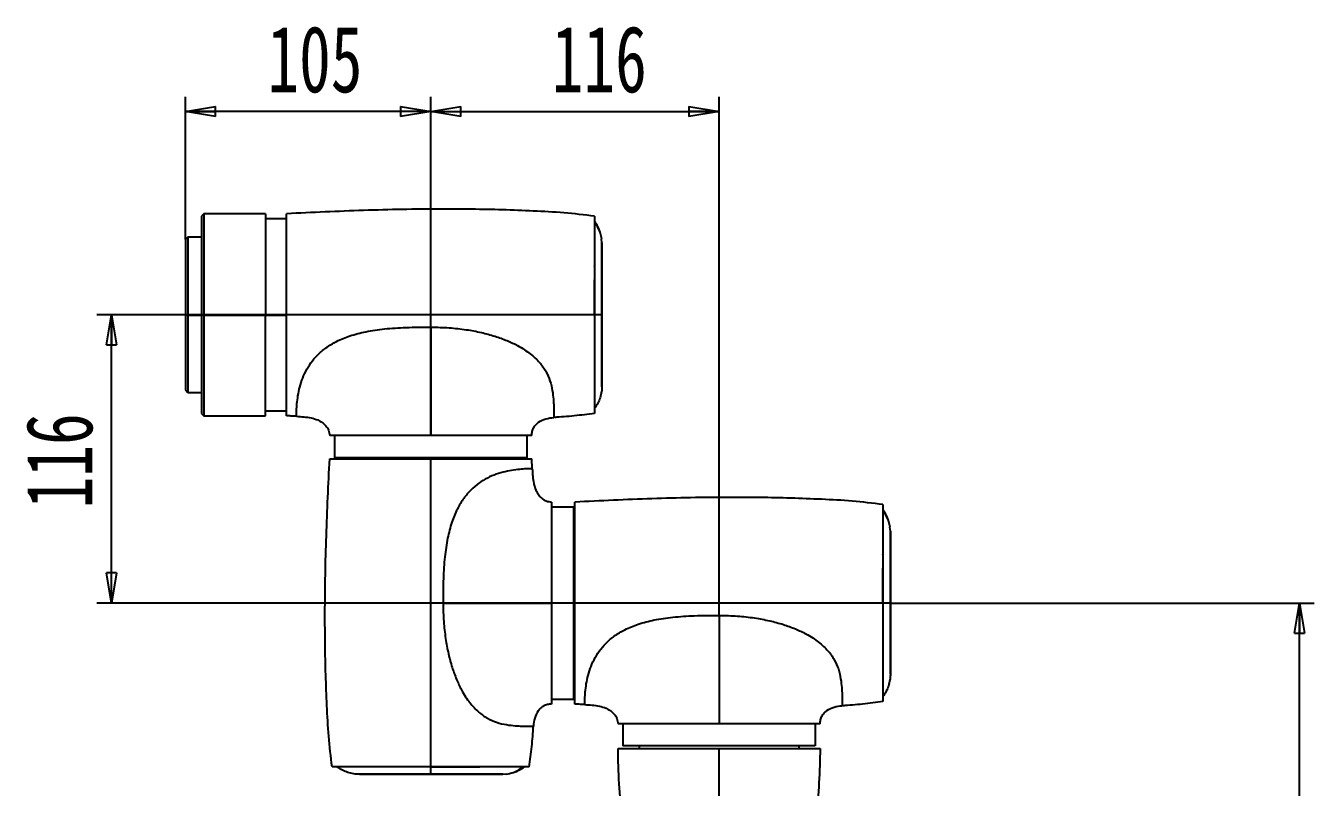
# Model space of a CAD drawing. Header units: millimetres. Extents: x 0 to 841, y 0 to 594.
# Drawn here: x 498.3 to 672.6, y 388.3 to 491.4 of the extents above; entities that cross this region are included whole.
import ezdxf

# ---------------------------------------------------------------- set-up
doc = ezdxf.new("R2010")
doc.units = ezdxf.units.MM
doc.layers.add('10', color=7, linetype='Continuous')
doc.styles.add('SLDTEXTSTYLE4', font='TXT', dxfattribs={"width": 0.7})
doc.dimstyles.new('SLDDIMSTYLE0', dxfattribs={"dimtxt": 9, "dimasz": 4.08, "dimexe": 0, "dimexo": 0.0625, "dimgap": 2.25, "dimtad": 2, "dimlfac": 3, "dimrnd": 1e-09, "dimzin": 12, "dimdsep": 46, "dimtxsty": 'SLDTEXTSTYLE4', "dimblk1": 'CLOSED', "dimblk2": 'CLOSED', "dimsah": 1, "dimcen": 0.09, "dimadec": 0, "dimazin": 3, "dimtfac": 1, "dimtofl": 0, "dimtmove": 0, "dimatfit": 3, "dimldrblk": 'CLOSED', "dimfxl": 0, "dimfrac": 2, "dimtolj": 1, "dimtzin": 12, "dimarcsym": 0})

# ---------------------------------------------------------------- blocks, each defined once
blk = doc.blocks.new('_Closed')
at = {"color": 0, "linetype": 'ByBlock', "lineweight": -2}
for p, q in [((-1, 0.166667), (0, 0)), ((-1, 0.166667), (-1, -0.166667)), ((0, 0), (-1, -0.166667)), ((0, 0), (-1, 0))]:
    blk.add_line(p, q, dxfattribs=at)
blk = doc.blocks.new('_D_11')
at = {"layer": '10'}
for p, q in [((519.91, 462.43), (519.91, 481.76)), ((553.08, 435.93), (553.08, 481.76)), ((553.08, 479.76), (519.91, 479.76))]:
    blk.add_line(p, q, dxfattribs=at)
at = {"layer": '10', "xscale": 4.08, "yscale": 4.08}
for p, rotation in [((519.91, 479.76, 0), 179.9999999909688), ((553.08, 479.76, 0), 359.9999999909689)]:
    blk.add_blockref('_Closed', p, dxfattribs=dict(at, rotation=rotation))
at = {"layer": '10', "insert": (530.99, 491.36), "char_height": 9, "attachment_point": 1, "rotation": 360, "style": 'SLDTEXTSTYLE4'}
blk.add_mtext('105', dxfattribs=at)
blk = doc.blocks.new('_D_16')
at = {"layer": '10'}
for p, q in [((615.25, 413.26), (672.58, 413.26)), ((670.58, 293.23), (670.58, 413.26)), ((609.75, 293.23), (672.58, 293.23))]:
    blk.add_line(p, q, dxfattribs=at)
at = {"layer": '10', "xscale": 4.08, "yscale": 4.08}
for p, rotation in [((670.58, 413.26, 0), 90.00000002089162), ((670.58, 293.23, 0), 270.0000000208916)]:
    blk.add_blockref('_Closed', p, dxfattribs=dict(at, rotation=rotation))
at = {"layer": '10', "insert": (658.98, 344.19), "char_height": 9, "attachment_point": 1, "rotation": 90, "style": 'SLDTEXTSTYLE4'}
blk.add_mtext('357', dxfattribs=at)
blk = doc.blocks.new('_D_17')
at = {"layer": '10'}
for p, q in [((553.08, 435.93), (553.08, 481.76)), ((592.08, 411.59), (592.08, 481.76)), ((553.08, 479.76), (592.08, 479.76))]:
    blk.add_line(p, q, dxfattribs=at)
at = {"layer": '10', "xscale": 4.08, "yscale": 4.08}
for p, rotation in [((553.08, 479.76, 0), 179.9999999909688), ((592.08, 479.76, 0), 359.9999999909689)]:
    blk.add_blockref('_Closed', p, dxfattribs=dict(at, rotation=rotation))
at = {"layer": '10', "insert": (569.45, 491.36), "char_height": 9, "attachment_point": 1, "rotation": 360, "style": 'SLDTEXTSTYLE4'}
blk.add_mtext('116', dxfattribs=at)
blk = doc.blocks.new('_D_18')
at = {"layer": '10'}
for p, q in [((533.58, 452.26), (507.91, 452.26)), ((509.91, 413.26), (509.91, 452.26)), ((572.58, 413.26), (507.91, 413.26))]:
    blk.add_line(p, q, dxfattribs=at)
at = {"layer": '10', "xscale": 4.08, "yscale": 4.08}
for p, rotation in [((509.91, 452.26, 0), 90.00000002089162), ((509.91, 413.26, 0), 270.0000000208916)]:
    blk.add_blockref('_Closed', p, dxfattribs=dict(at, rotation=rotation))
at = {"layer": '10', "insert": (498.31, 426.08), "char_height": 9, "attachment_point": 1, "rotation": 90, "style": 'SLDTEXTSTYLE4'}
blk.add_mtext('116', dxfattribs=at)

msp = doc.modelspace()

# ---------------------------------------------------------------- linework, layer by layer
at = {"color": 7, "linetype": 'Continuous', "lineweight": 25}
for p, q in [((522.4123, 465.9277), (522.079, 465.5944)), ((530.7457, 465.9277), (522.4123, 465.9277)), ((533.579, 465.261), (530.7457, 465.261)), ((520.2457, 462.761), (519.9123, 462.4277)), ((522.079, 462.761), (520.2457, 462.761)), ((576.2457, 461.9944), (576.1959, 462.5404)), ((520.2457, 452.2249), (519.9123, 452.226)), ((520.2457, 452.2249), (522.079, 452.2249)), ((522.4123, 452.214), (522.079, 452.2151)), ((522.4123, 452.214), (530.7457, 452.214)), ((519.9123, 442.0944), (520.2457, 441.761)), ((520.2457, 441.761), (522.079, 441.761)), ((530.7457, 439.261), (533.579, 439.261)), ((522.079, 438.9277), (522.4123, 438.5944)), ((522.4123, 438.5944), (530.7457, 438.5944)), ((569.8597, 438.3849), (570.0637, 438.3963)), ((540.079, 435.9277), (540.079, 432.9277)), ((566.079, 435.9277), (566.079, 432.9277)), ((542.2457, 432.9277), (542.2457, 432.761)), ((563.9123, 432.9277), (563.9123, 432.761)), ((569.4123, 426.261), (572.4123, 426.261)), ((572.4123, 426.261), (572.4123, 400.261)), ((572.4123, 424.0944), (572.579, 424.0944)), ((615.2457, 422.9944), (615.1959, 423.5404)), ((572.4123, 402.4277), (572.579, 402.4277)), ((569.4123, 400.261), (572.4123, 400.261)), ((608.8595, 399.3849), (609.0633, 399.3963)), ((566.9437, 396.2766), (566.9616, 396.5945)), ((579.079, 396.9277), (579.079, 393.9277)), ((605.079, 396.9277), (605.079, 393.9277)), ((581.254, 393.9277), (581.254, 393.5944)), ((602.904, 393.5944), (602.904, 393.9277)), ((562.8123, 390.0944), (563.3583, 390.1441))]:
    msp.add_line(p, q, dxfattribs=at)
at = {"color": 8, "linetype": 'Continuous', "lineweight": 25}
msp.add_line((530.7457, 452.2163), (533.579, 452.2163), dxfattribs=at)
at = {"color": 7, "linetype": 'Continuous', "lineweight": 25, "flags": 128}
for points in [[(522.079, 465.5944), (522.079, 465.577), (522.079, 465.452), (522.079, 465.2076), (522.079, 464.846), (522.079, 464.3703), (522.079, 463.785), (522.079, 463.0954), (522.079, 462.3076), (522.079, 461.4288), (522.079, 460.467), (522.079, 459.4309), (522.079, 458.3299), (522.079, 457.1739), (522.079, 455.9734), (522.079, 454.7393), (522.079, 453.4827), (522.079, 452.2151)], [(522.4123, 465.9277), (522.4123, 465.9099), (522.4123, 465.7818), (522.4123, 465.5313), (522.4123, 465.1606), (522.4123, 464.673), (522.4123, 464.0731), (522.4123, 463.3662), (522.4123, 462.5587), (522.4123, 461.658), (522.4123, 460.6722), (522.4123, 459.6102), (522.4123, 458.4816), (522.4123, 457.2967), (522.4123, 456.0662), (522.4123, 454.8012), (522.4123, 453.5133), (522.4123, 452.214)], [(530.7457, 465.9277), (530.7457, 465.9099), (530.7457, 465.7818), (530.7457, 465.5313), (530.7457, 465.1606), (530.7457, 464.673), (530.7457, 464.0731), (530.7457, 463.3662), (530.7457, 462.5587), (530.7457, 461.658), (530.7457, 460.6722), (530.7457, 459.6102), (530.7457, 458.4816), (530.7457, 457.2967), (530.7457, 456.0662), (530.7457, 454.8012), (530.7457, 453.5133), (530.7457, 452.214)], [(519.9123, 462.4277), (519.9123, 462.4108), (519.9123, 462.288), (519.9123, 462.0477), (519.9123, 461.6926), (519.9123, 461.227), (519.9123, 460.6562), (519.9123, 459.987), (519.9123, 459.2272), (519.9123, 458.3857), (519.9123, 457.4725), (519.9123, 456.4981), (519.9123, 455.4741), (519.9123, 454.4124), (519.9123, 453.3254), (519.9123, 452.226)], [(520.2457, 462.761), (520.2457, 462.7436), (520.2457, 462.6168), (520.2457, 462.3686), (520.2457, 462.0018), (520.2457, 461.5209), (520.2457, 460.9314), (520.2457, 460.2403), (520.2457, 459.4556), (520.2457, 458.5865), (520.2457, 457.6433), (520.2457, 456.637), (520.2457, 455.5794), (520.2457, 454.4829), (520.2457, 453.3603), (520.2457, 452.2249)], [(519.9123, 452.226), (519.9123, 451.127), (519.9123, 450.0413), (519.9123, 448.9816), (519.9123, 447.9604), (519.9123, 446.9896), (519.9123, 446.0806), (519.9123, 445.244), (519.9123, 444.4898), (519.9123, 443.8266), (519.9123, 443.2623), (519.9123, 442.8035), (519.9123, 442.4556), (519.9123, 442.2227), (519.9123, 442.1074), (519.9123, 442.0944)], [(520.2457, 452.2249), (520.2457, 451.0899), (520.2457, 449.9686), (520.2457, 448.8741), (520.2457, 447.8194), (520.2457, 446.8168), (520.2457, 445.878), (520.2457, 445.014), (520.2457, 444.235), (520.2457, 443.5501), (520.2457, 442.9673), (520.2457, 442.4935), (520.2457, 442.1341), (520.2457, 441.8936), (520.2457, 441.7745), (520.2457, 441.761)], [(522.079, 452.2151), (522.079, 450.9479), (522.079, 449.6926), (522.079, 448.4606), (522.079, 447.2629), (522.079, 446.1106), (522.079, 445.0139), (522.079, 443.9829), (522.079, 443.0268), (522.079, 442.1544), (522.079, 441.3735), (522.079, 440.6911), (522.079, 440.1136), (522.079, 439.6461), (522.079, 439.2928), (522.079, 439.057), (522.079, 438.9407), (522.079, 438.9277)], [(522.4123, 452.214), (522.4123, 450.9151), (522.4123, 449.6284), (522.4123, 448.3656), (522.4123, 447.138), (522.4123, 445.9568), (522.4123, 444.8327), (522.4123, 443.7759), (522.4123, 442.796), (522.4123, 441.9017), (522.4123, 441.1013), (522.4123, 440.4019), (522.4123, 439.8099), (522.4123, 439.3307), (522.4123, 438.9686), (522.4123, 438.7269), (522.4123, 438.6077), (522.4123, 438.5944)], [(530.7457, 438.5944), (530.7457, 438.6077), (530.7457, 438.7269), (530.7457, 438.9686), (530.7457, 439.3307), (530.7457, 439.8099), (530.7457, 440.4019), (530.7457, 441.1013), (530.7457, 441.9017), (530.7457, 442.796), (530.7457, 443.7759), (530.7457, 444.8327), (530.7457, 445.9568), (530.7457, 447.138), (530.7457, 448.3656), (530.7457, 449.6284), (530.7457, 450.9151), (530.7457, 452.214)], [(566.079, 432.9277), (566.0201, 432.9277), (565.8441, 432.9277), (565.5524, 432.9277), (565.1478, 432.9277), (564.6339, 432.9277), (564.0153, 432.9277), (563.2977, 432.9277), (562.4875, 432.9277), (561.5922, 432.9277), (560.6197, 432.9277), (559.579, 432.9277), (558.4794, 432.9277), (557.3309, 432.9277), (556.1439, 432.9277), (554.9291, 432.9277), (553.6976, 432.9277), (552.4604, 432.9277), (551.2289, 432.9277), (550.0141, 432.9277), (548.8271, 432.9277), (547.6786, 432.9277), (546.579, 432.9277), (545.5383, 432.9277), (544.5658, 432.9277), (543.6704, 432.9277), (542.8603, 432.9277), (542.1427, 432.9277), (541.5241, 432.9277), (541.0102, 432.9277), (540.6056, 432.9277), (540.3139, 432.9277), (540.1379, 432.9277), (540.079, 432.9277)], [(605.079, 393.9277), (605.0201, 393.9277), (604.8441, 393.9277), (604.5524, 393.9277), (604.1478, 393.9277), (603.6339, 393.9277), (603.0153, 393.9277), (602.2977, 393.9277), (601.4875, 393.9277), (600.5922, 393.9277), (599.6197, 393.9277), (598.579, 393.9277), (597.4794, 393.9277), (596.3309, 393.9277), (595.1439, 393.9277), (593.9291, 393.9277), (592.6976, 393.9277), (591.4604, 393.9277), (590.2289, 393.9277), (589.0141, 393.9277), (587.8271, 393.9277), (586.6786, 393.9277), (585.579, 393.9277), (584.5383, 393.9277), (583.5658, 393.9277), (582.6704, 393.9277), (581.8603, 393.9277), (581.1427, 393.9277), (580.5241, 393.9277), (580.0102, 393.9277), (579.6056, 393.9277), (579.3139, 393.9277), (579.1379, 393.9277), (579.079, 393.9277)]]:
    msp.add_lwpolyline(points, dxfattribs=at)
at = {"color": 7, "linetype": 'Continuous', "lineweight": 25}
for points, knots in [([(575.2457, 465.5944), (573.8655, 465.7651), (571.1089, 466.1063), (566.9459, 466.3007), (562.7844, 466.469), (558.614, 466.5512), (552.35, 466.5826), (544.0004, 466.427), (537.0508, 466.094), (533.579, 465.9277)], [0, 0, 0, 0, 0.09997654, 0.19968871, 0.29954762, 0.39954239, 0.49964028, 0.75003961, 1, 1, 1, 1]), ([(533.579, 452.261), (533.579, 452.8574), (533.579, 454.0499), (533.579, 455.8083), (533.579, 457.506), (533.579, 459.1138), (533.579, 460.6045), (533.579, 461.9524), (533.579, 463.1345), (533.579, 464.1303), (533.579, 464.9243), (533.579, 465.4969), (533.579, 465.8599), (533.579, 465.9051), (533.579, 465.9277)], [0, 0, 0, 0, 0.0833446, 0.16664788, 0.24999999, 0.33334455, 0.41664787, 0.5, 0.58334458, 0.6666479, 0.75000001, 0.83334457, 0.91664785, 1, 1, 1, 1]), ([(575.2457, 465.5944), (575.2457, 465.5743), (575.2457, 465.5346), (575.2457, 465.2039), (575.2457, 464.717), (575.2457, 464.1202), (575.2457, 463.4641), (575.2457, 462.699), (575.2457, 461.8242), (575.2457, 460.8456), (575.2457, 459.7776), (575.2457, 458.6348), (575.2457, 457.3074), (575.2457, 455.7756), (575.2457, 454.0389), (575.2457, 452.8569), (575.2457, 452.261)], [0, 0, 0, 0, 0.08481709, 0.16822557, 0.25084742, 0.31321617, 0.3751831, 0.43823207, 0.49999998, 0.5617595, 0.62481687, 0.68677545, 0.74915255, 0.83176702, 0.91517908, 1, 1, 1, 1]), ([(576.0221, 463.3005), (576.0077, 463.3605), (575.9329, 463.6714), (575.6844, 464.2281), (575.3966, 464.6871), (575.2457, 464.9277)], [0, 0, 0, 0, 0.10225571, 0.52937862, 1, 1, 1, 1]), ([(576.2035, 462.5402), (576.1576, 462.7783), (576.0612, 463.2796), (575.7513, 464.0339), (575.4188, 464.4718), (575.2457, 464.6998)], [0, 0, 0, 0, 0.30257992, 0.636881959, 1, 1, 1, 1]), ([(576.2457, 461.9944), (576.2457, 461.9622), (576.2457, 461.8993), (576.2457, 461.3432), (576.2457, 460.4846), (576.2457, 459.3122), (576.2457, 457.8321), (576.2457, 456.1304), (576.2457, 454.2456), (576.2457, 452.9314), (576.2457, 452.261)], [0, 0, 0, 0, 0.13039038, 0.25560129, 0.37952676, 0.5, 0.62047324, 0.74439871, 0.86960962, 1, 1, 1, 1]), ([(576.2457, 452.261), (576.2457, 452.9314), (576.2457, 454.2456), (576.2457, 456.1304), (576.2457, 457.8321), (576.2457, 459.3122), (576.2457, 460.4846), (576.2457, 461.3432), (576.2457, 461.8993), (576.2457, 461.9622), (576.2457, 461.9944)], [0, 0, 0, 0, 0.13039038, 0.25560129, 0.37952676, 0.5, 0.62047324, 0.74439871, 0.86960962, 1, 1, 1, 1]), ([(575.2457, 458.8376), (575.2457, 458.8486), (575.2457, 458.9061), (575.2457, 458.8996), (575.2457, 458.8944)], [0, 0, 0, 0, 0.19019503, 1, 1, 1, 1]), ([(575.2457, 452.261), (575.2457, 452.6771), (575.2457, 453.5081), (575.2457, 454.7414), (575.2457, 455.9535), (575.2457, 456.6536), (575.2457, 457.0038)], [0, 0, 0, 0, 0.2521834, 0.50366361, 0.75173167, 1, 1, 1, 1]), ([(575.2457, 452.261), (573.8655, 452.261), (571.1089, 452.261), (566.9459, 452.261), (562.7844, 452.261), (558.614, 452.261), (552.35, 452.261), (544.0004, 452.261), (537.0508, 452.261), (533.579, 452.261)], [0, 0, 0, 0, 0.09997654, 0.19968871, 0.29954762, 0.39954239, 0.49964028, 0.75003961, 1, 1, 1, 1]), ([(533.579, 438.5944), (533.579, 438.6169), (533.579, 438.6621), (533.579, 439.0251), (533.579, 439.5978), (533.579, 440.3917), (533.579, 441.3875), (533.579, 442.5696), (533.579, 443.9175), (533.579, 445.4081), (533.579, 447.016), (533.579, 448.7137), (533.579, 450.472), (533.579, 451.6646), (533.579, 452.261)], [0, 0, 0, 0, 0.0833446, 0.16664788, 0.24999999, 0.33334455, 0.41664787, 0.5, 0.58334458, 0.6666479, 0.75000001, 0.83334457, 0.91664785, 1, 1, 1, 1]), ([(575.2457, 452.261), (575.2457, 451.6651), (575.2457, 450.4833), (575.2457, 448.7465), (575.2457, 447.2148), (575.2457, 445.8873), (575.2457, 444.7446), (575.2457, 443.6765), (575.2457, 442.6979), (575.2457, 441.8231), (575.2457, 441.0581), (575.2457, 440.4019), (575.2457, 439.8051), (575.2457, 439.3182), (575.2457, 438.9874), (575.2457, 438.9477), (575.2457, 438.9277)], [0, 0, 0, 0, 0.08481709, 0.16822557, 0.25084742, 0.31321617, 0.3751831, 0.43823207, 0.49999998, 0.5617595, 0.62481687, 0.68677545, 0.74915255, 0.83176702, 0.91517908, 1, 1, 1, 1]), ([(576.2457, 452.261), (576.2322, 452.261), (576.2014, 452.261), (575.9999, 452.261), (575.691, 452.261), (575.3988, 452.261), (575.2457, 452.261)], [0, 0, 0, 0, 0.21120835, 0.48224928, 0.72858134, 1, 1, 1, 1]), ([(575.2457, 452.261), (575.2457, 451.8452), (575.2457, 451.0146), (575.2457, 449.778), (575.2457, 448.5785), (575.2457, 447.4799), (575.2457, 446.6096), (575.2457, 446.0571), (575.2457, 445.7914), (575.2457, 445.7402), (575.2457, 445.7239)], [0, 0, 0, 0, 0.13629931, 0.27221857, 0.40629363, 0.54047694, 0.67512249, 0.80685865, 0.93860531, 1, 1, 1, 1]), ([(576.2457, 452.261), (576.2457, 451.5906), (576.2457, 450.2765), (576.2457, 448.3916), (576.2457, 446.6899), (576.2457, 445.2099), (576.2457, 444.0375), (576.2457, 443.1788), (576.2457, 442.6228), (576.2457, 442.5598), (576.2457, 442.5277)], [0, 0, 0, 0, 0.13039038, 0.25560129, 0.37952676, 0.5, 0.62047324, 0.74439871, 0.86960962, 1, 1, 1, 1]), ([(576.2457, 442.5277), (576.2457, 442.5598), (576.2457, 442.6228), (576.2457, 443.1788), (576.2457, 444.0375), (576.2457, 445.2099), (576.2457, 446.6899), (576.2457, 448.3916), (576.2457, 450.2765), (576.2457, 451.5906), (576.2457, 452.261)], [0, 0, 0, 0, 0.13039038, 0.25560129, 0.37952676, 0.5, 0.62047324, 0.74439871, 0.86960962, 1, 1, 1, 1]), ([(534.9123, 438.5259), (534.9122, 438.5586), (534.9119, 438.6243), (534.918, 439.1474), (534.9559, 439.9478), (535.0604, 440.9769), (535.2692, 442.1394), (535.6127, 443.3567), (536.1233, 444.5768), (536.8262, 445.7503), (537.7473, 446.845), (538.9241, 447.8435), (540.3983, 448.7289), (542.2095, 449.4727), (544.3831, 450.0375), (546.9315, 450.401), (549.8717, 450.5793), (551.9631, 450.5891), (553.079, 450.5944)], [0, 0, 0, 0, 0.06540483, 0.13098029, 0.19543867, 0.25669601, 0.31262846, 0.36467142, 0.41352411, 0.45982177, 0.50536761, 0.55281789, 0.60492161, 0.66400577, 0.73181669, 0.80952414, 0.89836561, 1, 1, 1, 1]), ([(553.079, 450.5944), (553.9166, 450.5774), (555.5208, 450.5449), (557.8113, 450.2818), (559.8797, 449.8991), (561.7321, 449.4006), (563.3724, 448.8058), (564.6963, 448.1804), (565.7365, 447.5659), (566.5384, 446.9964), (567.2234, 446.4116), (567.9776, 445.6353), (568.7161, 444.6049), (569.2775, 443.2828), (569.5571, 441.9719), (569.6752, 440.8306), (569.7205, 439.9578), (569.739, 439.2786), (569.7448, 438.7727), (569.7457, 438.4368), (569.7457, 438.3963), (569.7457, 438.3762)], [0, 0, 0, 0, 0.07930763, 0.15188922, 0.21809065, 0.27852943, 0.33374296, 0.38395149, 0.41839725, 0.45025344, 0.47981185, 0.50749556, 0.5595923, 0.6121628, 0.67066351, 0.73183901, 0.786454, 0.83228844, 0.88775403, 0.94421606, 1, 1, 1, 1]), ([(553.079, 450.5944), (553.079, 449.3749), (553.079, 446.9343), (553.079, 442.0402), (553.079, 438.3705), (553.079, 435.9277)], [0, 0, 0, 0, 0.25031441, 0.50094932, 1, 1, 1, 1]), ([(575.2457, 445.6844), (575.2457, 445.6735), (575.2457, 445.6159), (575.2457, 445.6224), (575.2457, 445.6277)], [0, 0, 0, 0, 0.19019512, 1, 1, 1, 1]), ([(576.2457, 442.5277), (576.2322, 442.3066), (576.2014, 441.8017), (575.9999, 441.0612), (575.691, 440.2924), (575.3988, 439.8344), (575.2457, 439.5944)], [0, 0, 0, 0, 0.21120835, 0.48224928, 0.72858134, 1, 1, 1, 1]), ([(534.9123, 438.5259), (534.6634, 438.5385), (534.2189, 438.561), (533.7745, 438.5842), (533.579, 438.5944)], [0, 0, 0, 0, 0.56008629, 1, 1, 1, 1]), ([(534.9123, 438.5259), (535.2475, 438.5071), (535.9116, 438.47), (536.8837, 438.3355), (537.7249, 438.0893), (538.4077, 437.7182), (538.9186, 437.2468), (539.3189, 436.6449), (539.381, 436.1679), (539.4123, 435.9277)], [0, 0, 0, 0, 0.17570797, 0.34815684, 0.51280301, 0.63180325, 0.75122254, 0.87470465, 1, 1, 1, 1]), ([(566.7457, 435.9277), (566.7579, 436.1126), (566.7817, 436.4736), (566.976, 436.9759), (567.2725, 437.4055), (567.8029, 437.867), (568.6442, 438.2476), (569.3723, 438.3326), (569.7457, 438.3762)], [0, 0, 0, 0, 0.12875035, 0.25136803, 0.37061389, 0.48987473, 0.73839819, 1, 1, 1, 1]), ([(575.2457, 438.9277), (574.3304, 438.8029), (572.5036, 438.5539), (570.6637, 438.4353), (569.7457, 438.3762)], [0, 0, 0, 0, 0.50100504, 1, 1, 1, 1]), ([(553.079, 435.9277), (552.5108, 435.9277), (551.3692, 435.9277), (549.6771, 435.9277), (548.0183, 435.9277), (546.4206, 435.9277), (544.914, 435.9277), (543.6489, 435.9277), (542.6127, 435.9277), (541.7801, 435.9277), (541.06, 435.9277), (540.3963, 435.9277), (539.8532, 435.9277), (539.4811, 435.9277), (539.4352, 435.9277), (539.4123, 435.9277)], [0, 0, 0, 0, 0.07940679, 0.15952967, 0.24019441, 0.32264996, 0.40599106, 0.4900924, 0.5540209, 0.61798411, 0.68217435, 0.74637001, 0.83142634, 0.91603276, 1, 1, 1, 1]), ([(566.7457, 435.9277), (566.7233, 435.9277), (566.6789, 435.9277), (566.3242, 435.9277), (565.77, 435.9277), (565.0063, 435.9277), (564.0493, 435.9277), (562.9071, 435.9277), (561.5927, 435.9277), (560.118, 435.9277), (558.6386, 435.9277), (557.2081, 435.9277), (555.8639, 435.9277), (554.4815, 435.9277), (553.5471, 435.9277), (553.079, 435.9277)], [0, 0, 0, 0, 0.08284711, 0.16494415, 0.2465015, 0.32766675, 0.40907689, 0.49056301, 0.57296108, 0.65624982, 0.74061824, 0.80471654, 0.86940688, 0.934567, 1, 1, 1, 1]), ([(539.7457, 391.0944), (539.5749, 392.4745), (539.2337, 395.2312), (539.0393, 399.3941), (538.871, 403.5557), (538.7888, 407.726), (538.7574, 413.99), (538.913, 422.3397), (539.246, 429.2893), (539.4123, 432.761)], [0, 0, 0, 0, 0.09997654, 0.19968871, 0.29954762, 0.39954239, 0.49964028, 0.75003961, 1, 1, 1, 1]), ([(539.4123, 432.761), (539.4349, 432.761), (539.4801, 432.761), (539.8431, 432.761), (540.4157, 432.761), (541.2097, 432.761), (542.2054, 432.761), (543.3875, 432.761), (544.7354, 432.761), (546.2261, 432.761), (547.834, 432.761), (549.5316, 432.761), (551.29, 432.761), (552.4825, 432.761), (553.079, 432.761)], [0, 0, 0, 0, 0.0833446, 0.16664788, 0.24999999, 0.33334455, 0.41664787, 0.5, 0.58334458, 0.6666479, 0.75000001, 0.83334457, 0.91664785, 1, 1, 1, 1]), ([(553.079, 432.761), (553.6754, 432.761), (554.8679, 432.761), (556.6262, 432.761), (558.3239, 432.761), (559.9318, 432.761), (561.4225, 432.761), (562.7704, 432.761), (563.9525, 432.761), (564.9482, 432.761), (565.7422, 432.761), (566.3149, 432.761), (566.6779, 432.761), (566.7231, 432.761), (566.7457, 432.761)], [0, 0, 0, 0, 0.0833446, 0.16664788, 0.24999999, 0.33334455, 0.41664787, 0.5, 0.58334458, 0.6666479, 0.75000001, 0.83334457, 0.91664785, 1, 1, 1, 1]), ([(553.079, 391.0944), (553.079, 392.4745), (553.079, 395.2312), (553.079, 399.3941), (553.079, 403.5557), (553.079, 407.726), (553.079, 413.99), (553.079, 422.3397), (553.079, 429.2893), (553.079, 432.761)], [0, 0, 0, 0, 0.09997654, 0.19968871, 0.29954762, 0.39954239, 0.49964028, 0.75003961, 1, 1, 1, 1]), ([(566.8142, 431.4277), (566.8016, 431.6766), (566.7791, 432.1211), (566.7559, 432.5655), (566.7457, 432.761)], [0, 0, 0, 0, 0.56008629, 1, 1, 1, 1]), ([(566.8142, 431.4277), (566.7814, 431.4278), (566.7157, 431.4281), (566.1927, 431.4221), (565.3922, 431.3841), (564.3631, 431.2796), (563.2007, 431.0708), (561.9834, 430.7273), (560.7632, 430.2167), (559.5897, 429.5138), (558.495, 428.5927), (557.4965, 427.4159), (556.6111, 425.9417), (555.8674, 424.1306), (555.3025, 421.9569), (554.939, 419.4085), (554.7608, 416.4683), (554.7509, 414.3769), (554.7457, 413.261)], [0, 0, 0, 0, 0.065404832, 0.130980289, 0.195438668, 0.256696007, 0.312628457, 0.36467142, 0.413524105, 0.459821768, 0.50536761, 0.552817886, 0.604921613, 0.664005774, 0.731816686, 0.809524139, 0.898365614, 1, 1, 1, 1]), ([(566.8142, 431.4277), (566.8329, 431.0925), (566.87, 430.4284), (567.0045, 429.4563), (567.2507, 428.6151), (567.6218, 427.9324), (568.0933, 427.4215), (568.6951, 427.0211), (569.1721, 426.959), (569.4123, 426.9277)], [0, 0, 0, 0, 0.17570797, 0.34815684, 0.51280301, 0.63180325, 0.75122254, 0.87470465, 1, 1, 1, 1]), ([(614.2457, 426.5944), (612.8655, 426.7651), (610.1089, 427.1063), (605.9459, 427.3007), (601.7844, 427.469), (597.614, 427.5512), (591.35, 427.5826), (583.0004, 427.427), (576.0508, 427.094), (572.579, 426.9277)], [0, 0, 0, 0, 0.09997654, 0.19968871, 0.29954762, 0.39954239, 0.49964028, 0.75003961, 1, 1, 1, 1]), ([(569.4123, 426.9277), (569.4123, 426.9048), (569.4123, 426.8589), (569.4123, 426.4869), (569.4123, 425.9438), (569.4123, 425.2801), (569.4123, 424.56), (569.4123, 423.7273), (569.4123, 422.6912), (569.4123, 421.4261), (569.4123, 419.9195), (569.4123, 418.3218), (569.4123, 416.663), (569.4123, 414.9709), (569.4123, 413.8293), (569.4123, 413.261)], [0, 0, 0, 0, 0.08396366, 0.16856646, 0.25362996, 0.31781753, 0.38201586, 0.445971, 0.50990757, 0.5940018, 0.67734262, 0.75980556, 0.84046266, 0.92058942, 1, 1, 1, 1]), ([(572.579, 413.261), (572.579, 413.8574), (572.579, 415.0499), (572.579, 416.8083), (572.579, 418.506), (572.579, 420.1138), (572.579, 421.6045), (572.579, 422.9524), (572.579, 424.1345), (572.579, 425.1303), (572.579, 425.9243), (572.579, 426.4969), (572.579, 426.8599), (572.579, 426.9051), (572.579, 426.9277)], [0, 0, 0, 0, 0.0833446, 0.16664788, 0.24999999, 0.33334455, 0.41664787, 0.5, 0.58334458, 0.6666479, 0.75000001, 0.83334457, 0.91664785, 1, 1, 1, 1]), ([(614.2457, 426.5944), (614.2457, 426.5743), (614.2457, 426.5346), (614.2457, 426.2039), (614.2457, 425.717), (614.2457, 425.1202), (614.2457, 424.4641), (614.2457, 423.699), (614.2457, 422.8242), (614.2457, 421.8456), (614.2457, 420.7776), (614.2457, 419.6348), (614.2457, 418.3074), (614.2457, 416.7756), (614.2457, 415.0389), (614.2457, 413.8569), (614.2457, 413.261)], [0, 0, 0, 0, 0.08481709, 0.16822557, 0.25084742, 0.31321617, 0.3751831, 0.43823207, 0.49999998, 0.5617595, 0.62481687, 0.68677545, 0.74915255, 0.83176702, 0.91517908, 1, 1, 1, 1]), ([(615.0221, 424.3005), (615.0077, 424.3605), (614.9329, 424.6714), (614.6844, 425.2281), (614.3966, 425.6871), (614.2457, 425.9277)], [0, 0, 0, 0, 0.10225577, 0.52937865, 1, 1, 1, 1]), ([(615.2035, 423.5402), (615.1576, 423.7783), (615.0612, 424.2796), (614.7513, 425.0339), (614.4188, 425.4718), (614.2457, 425.6998)], [0, 0, 0, 0, 0.30257993, 0.63688197, 1, 1, 1, 1]), ([(615.2457, 422.9944), (615.2457, 422.9622), (615.2457, 422.8993), (615.2457, 422.3432), (615.2457, 421.4846), (615.2457, 420.3122), (615.2457, 418.8321), (615.2457, 417.1304), (615.2457, 415.2456), (615.2457, 413.9314), (615.2457, 413.261)], [0, 0, 0, 0, 0.13039038, 0.25560129, 0.37952676, 0.5, 0.62047324, 0.74439871, 0.86960962, 1, 1, 1, 1]), ([(615.2457, 413.261), (615.2457, 413.9314), (615.2457, 415.2456), (615.2457, 417.1304), (615.2457, 418.8321), (615.2457, 420.3122), (615.2457, 421.4846), (615.2457, 422.3432), (615.2457, 422.8993), (615.2457, 422.9622), (615.2457, 422.9944)], [0, 0, 0, 0, 0.13039038, 0.25560129, 0.37952676, 0.5, 0.62047324, 0.74439871, 0.86960962, 1, 1, 1, 1]), ([(614.2457, 419.8376), (614.2457, 419.8486), (614.2457, 419.9061), (614.2457, 419.8996), (614.2457, 419.8944)], [0, 0, 0, 0, 0.19022007, 1, 1, 1, 1]), ([(614.2457, 413.261), (614.2457, 413.6771), (614.2457, 414.5081), (614.2457, 415.7414), (614.2457, 416.9535), (614.2457, 417.6536), (614.2457, 418.0038)], [0, 0, 0, 0, 0.2521834, 0.50366361, 0.75173167, 1, 1, 1, 1]), ([(554.7457, 413.261), (554.7626, 412.4234), (554.7951, 410.8192), (555.0583, 408.5287), (555.4409, 406.4603), (555.9395, 404.6079), (556.5342, 402.9677), (557.1596, 401.6438), (557.7742, 400.6035), (558.3437, 399.8016), (558.9284, 399.1166), (559.7047, 398.3624), (560.7352, 397.6239), (562.0572, 397.0625), (563.3682, 396.783), (564.5095, 396.6648), (565.3822, 396.6196), (566.0614, 396.601), (566.5673, 396.5952), (566.9032, 396.5943), (566.9437, 396.5943), (566.9639, 396.5944)], [0, 0, 0, 0, 0.07930763, 0.15188922, 0.21809065, 0.27852943, 0.33374296, 0.38395149, 0.41839725, 0.45025344, 0.47981185, 0.50749556, 0.5595923, 0.6121628, 0.67066351, 0.73183901, 0.786454, 0.83228844, 0.88775403, 0.94421606, 1, 1, 1, 1]), ([(554.7457, 413.261), (555.9652, 413.261), (558.4057, 413.261), (563.2998, 413.261), (566.9695, 413.261), (569.4123, 413.261)], [0, 0, 0, 0, 0.25031441, 0.50094932, 1, 1, 1, 1]), ([(569.4123, 413.261), (569.4123, 412.7929), (569.4123, 411.8586), (569.4123, 410.4761), (569.4123, 409.1319), (569.4123, 407.7015), (569.4123, 406.2221), (569.4123, 404.7474), (569.4123, 403.433), (569.4123, 402.2908), (569.4123, 401.3338), (569.4123, 400.5699), (569.4123, 400.0156), (569.4123, 399.6611), (569.4123, 399.6167), (569.4123, 399.5944)], [0, 0, 0, 0, 0.06543296, 0.13059304, 0.19528333, 0.25938158, 0.34374268, 0.42703144, 0.50943665, 0.5909156, 0.67232571, 0.75349799, 0.83511818, 0.91714579, 1, 1, 1, 1]), ([(614.2457, 413.261), (612.8655, 413.261), (610.1089, 413.261), (605.9459, 413.261), (601.7844, 413.261), (597.614, 413.261), (591.35, 413.261), (583.0004, 413.261), (576.0508, 413.261), (572.579, 413.261)], [0, 0, 0, 0, 0.09997654, 0.19968871, 0.29954762, 0.39954239, 0.49964028, 0.75003961, 1, 1, 1, 1]), ([(572.579, 399.5944), (572.579, 399.6169), (572.579, 399.6621), (572.579, 400.0251), (572.579, 400.5978), (572.579, 401.3917), (572.579, 402.3875), (572.579, 403.5696), (572.579, 404.9175), (572.579, 406.4081), (572.579, 408.016), (572.579, 409.7137), (572.579, 411.472), (572.579, 412.6646), (572.579, 413.261)], [0, 0, 0, 0, 0.0833446, 0.16664788, 0.24999999, 0.33334455, 0.41664787, 0.5, 0.58334458, 0.6666479, 0.75000001, 0.83334457, 0.91664785, 1, 1, 1, 1]), ([(614.2457, 413.261), (614.2457, 412.6651), (614.2457, 411.4833), (614.2457, 409.7465), (614.2457, 408.2148), (614.2457, 406.8873), (614.2457, 405.7446), (614.2457, 404.6765), (614.2457, 403.6979), (614.2457, 402.8231), (614.2457, 402.0581), (614.2457, 401.4019), (614.2457, 400.8051), (614.2457, 400.3182), (614.2457, 399.9874), (614.2457, 399.9477), (614.2457, 399.9277)], [0, 0, 0, 0, 0.08481709, 0.16822557, 0.25084742, 0.31321617, 0.3751831, 0.43823207, 0.49999998, 0.5617595, 0.62481687, 0.68677545, 0.74915255, 0.83176702, 0.91517908, 1, 1, 1, 1]), ([(615.2457, 413.261), (615.2322, 413.261), (615.2014, 413.261), (614.9999, 413.261), (614.691, 413.261), (614.3988, 413.261), (614.2457, 413.261)], [0, 0, 0, 0, 0.211208348, 0.48224928, 0.728581336, 1, 1, 1, 1]), ([(614.2457, 413.261), (614.2457, 412.8452), (614.2457, 412.0146), (614.2457, 410.778), (614.2457, 409.5785), (614.2457, 408.4799), (614.2457, 407.6096), (614.2457, 407.0571), (614.2457, 406.7914), (614.2457, 406.7402), (614.2457, 406.7239)], [0, 0, 0, 0, 0.13629796, 0.27221588, 0.40628962, 0.5404716, 0.67511582, 0.80685067, 0.93859603, 1, 1, 1, 1]), ([(615.2457, 413.261), (615.2457, 412.5906), (615.2457, 411.2765), (615.2457, 409.3916), (615.2457, 407.6899), (615.2457, 406.2099), (615.2457, 405.0375), (615.2457, 404.1788), (615.2457, 403.6228), (615.2457, 403.5598), (615.2457, 403.5277)], [0, 0, 0, 0, 0.13039038, 0.25560129, 0.37952676, 0.5, 0.62047324, 0.74439871, 0.86960962, 1, 1, 1, 1]), ([(615.2457, 403.6468), (615.2457, 403.6616), (615.2457, 403.7198), (615.2457, 404.1903), (615.2457, 405.0345), (615.2457, 406.2107), (615.2457, 407.6897), (615.2457, 409.3917), (615.2457, 411.2765), (615.2457, 412.5906), (615.2457, 413.261)], [0, 0, 0, 0, 0.046982993, 0.184203337, 0.320014935, 0.452043201, 0.584071468, 0.719883066, 0.857103409, 1, 1, 1, 1]), ([(573.9123, 399.5259), (573.9122, 399.5586), (573.9119, 399.6243), (573.918, 400.1474), (573.9559, 400.9478), (574.0604, 401.9769), (574.2692, 403.1394), (574.6127, 404.3567), (575.1233, 405.5768), (575.8262, 406.7503), (576.7473, 407.845), (577.9241, 408.8435), (579.3983, 409.7289), (581.2095, 410.4727), (583.3831, 411.0375), (585.9315, 411.401), (588.8717, 411.5793), (590.9631, 411.5891), (592.079, 411.5944)], [0, 0, 0, 0, 0.06540483, 0.13098029, 0.19543867, 0.25669601, 0.31262846, 0.36467142, 0.41352411, 0.45982177, 0.50536761, 0.55281789, 0.60492161, 0.66400577, 0.73181669, 0.80952414, 0.89836561, 1, 1, 1, 1]), ([(592.079, 411.5944), (592.9166, 411.5774), (594.5208, 411.5449), (596.8113, 411.2818), (598.8797, 410.8991), (600.7321, 410.4006), (602.3724, 409.8058), (603.6963, 409.1804), (604.7365, 408.5659), (605.5384, 407.9964), (606.2234, 407.4116), (606.9776, 406.6353), (607.7161, 405.6049), (608.2775, 404.2828), (608.5571, 402.9719), (608.6752, 401.8306), (608.7205, 400.9578), (608.739, 400.2786), (608.7448, 399.7727), (608.7457, 399.4368), (608.7457, 399.3963), (608.7457, 399.3762)], [0, 0, 0, 0, 0.07930763, 0.15188922, 0.21809065, 0.27852943, 0.33374296, 0.38395149, 0.41839725, 0.45025344, 0.47981185, 0.50749556, 0.5595923, 0.6121628, 0.67066351, 0.73183901, 0.786454, 0.83228844, 0.88775403, 0.94421606, 1, 1, 1, 1]), ([(592.079, 411.5944), (592.079, 410.3749), (592.079, 407.9343), (592.079, 403.0402), (592.079, 399.3705), (592.079, 396.9277)], [0, 0, 0, 0, 0.25031441, 0.50094932, 1, 1, 1, 1]), ([(615.2457, 403.5277), (615.2322, 403.3066), (615.2014, 402.8017), (614.9999, 402.0612), (614.691, 401.2924), (614.3988, 400.8344), (614.2457, 400.5944)], [0, 0, 0, 0, 0.21120835, 0.48224928, 0.72858134, 1, 1, 1, 1]), ([(569.4123, 399.5944), (569.2274, 399.5821), (568.8664, 399.5583), (568.3641, 399.364), (567.9345, 399.0675), (567.473, 398.5371), (567.0924, 397.6959), (567.0074, 396.9678), (566.9639, 396.5944)], [0, 0, 0, 0, 0.12875035, 0.25136803, 0.37061389, 0.48987473, 0.73839819, 1, 1, 1, 1]), ([(573.9123, 399.5259), (573.6634, 399.5385), (573.2189, 399.561), (572.7745, 399.5842), (572.579, 399.5944)], [0, 0, 0, 0, 0.56008629, 1, 1, 1, 1]), ([(573.9123, 399.5259), (574.2475, 399.5071), (574.9116, 399.47), (575.8837, 399.3355), (576.7249, 399.0893), (577.4077, 398.7182), (577.9186, 398.2468), (578.3189, 397.6449), (578.381, 397.1679), (578.4123, 396.9277)], [0, 0, 0, 0, 0.17570797, 0.34815684, 0.51280301, 0.63180325, 0.75122254, 0.87470465, 1, 1, 1, 1]), ([(605.7457, 396.9277), (605.7579, 397.1126), (605.7817, 397.4736), (605.976, 397.9759), (606.2725, 398.4055), (606.8029, 398.867), (607.6442, 399.2476), (608.3723, 399.3326), (608.7457, 399.3762)], [0, 0, 0, 0, 0.12875035, 0.25136803, 0.37061389, 0.48987473, 0.73839819, 1, 1, 1, 1]), ([(614.2457, 399.9277), (613.3304, 399.8029), (611.5036, 399.5539), (609.6637, 399.4353), (608.7457, 399.3762)], [0, 0, 0, 0, 0.50100504, 1, 1, 1, 1]), ([(566.4123, 391.0944), (566.5371, 392.0096), (566.7862, 393.8364), (566.9047, 395.6763), (566.9639, 396.5944)], [0, 0, 0, 0, 0.50100504, 1, 1, 1, 1]), ([(592.079, 396.9277), (591.5108, 396.9277), (590.3692, 396.9277), (588.6771, 396.9277), (587.0183, 396.9277), (585.4206, 396.9277), (583.914, 396.9277), (582.6489, 396.9277), (581.6127, 396.9277), (580.7801, 396.9277), (580.06, 396.9277), (579.3963, 396.9277), (578.8532, 396.9277), (578.4811, 396.9277), (578.4352, 396.9277), (578.4123, 396.9277)], [0, 0, 0, 0, 0.07940679, 0.15952967, 0.24019441, 0.32264996, 0.40599106, 0.4900924, 0.5540209, 0.61798411, 0.68217435, 0.74637001, 0.83142634, 0.91603276, 1, 1, 1, 1]), ([(605.7457, 396.9277), (605.7233, 396.9277), (605.6789, 396.9277), (605.3242, 396.9277), (604.77, 396.9277), (604.0063, 396.9277), (603.0493, 396.9277), (601.9071, 396.9277), (600.5927, 396.9277), (599.118, 396.9277), (597.6386, 396.9277), (596.2081, 396.9277), (594.8639, 396.9277), (593.4815, 396.9277), (592.5471, 396.9277), (592.079, 396.9277)], [0, 0, 0, 0, 0.08284711, 0.16494415, 0.2465015, 0.32766675, 0.40907689, 0.49056301, 0.57296108, 0.65624982, 0.74061824, 0.80471654, 0.86940688, 0.934567, 1, 1, 1, 1]), ([(578.4123, 393.5944), (578.4361, 393.5944), (578.4839, 393.5944), (578.8552, 393.5944), (579.4903, 393.5944), (580.4892, 393.5944), (581.8855, 393.5944), (583.5779, 393.5944), (585.5066, 393.5944), (587.6254, 393.5944), (589.8372, 393.5944), (591.3422, 393.5944), (592.079, 393.5944)], [0, 0, 0, 0, 0.08414569, 0.16866434, 0.25281038, 0.36018195, 0.4675531, 0.57493941, 0.68232613, 0.789685, 0.89704357, 1, 1, 1, 1]), ([(578.4123, 317.9277), (578.4458, 319.5141), (578.5129, 322.6874), (578.9581, 327.4322), (579.5305, 332.1651), (580.1651, 336.895), (580.8143, 342.1192), (581.3417, 347.8473), (581.6282, 354.0798), (581.5454, 359.8287), (581.216, 365.0807), (580.7597, 369.8389), (580.1706, 374.5857), (579.5344, 379.326), (578.9602, 384.0692), (578.5133, 388.8242), (578.446, 392.0045), (578.4123, 393.5944)], [0, 0, 0, 0, 0.06262848, 0.12527531, 0.18803094, 0.25086158, 0.31368873, 0.39586625, 0.47790579, 0.55989771, 0.62272073, 0.68562474, 0.74858885, 0.8115574, 0.87445057, 0.93723461, 1, 1, 1, 1]), ([(592.079, 393.5944), (592.6808, 393.5944), (593.8872, 393.5944), (595.6637, 393.5944), (597.5364, 393.5944), (599.4375, 393.5944), (601.2818, 393.5944), (602.8589, 393.5944), (604.1381, 393.5944), (605.0609, 393.5944), (605.641, 393.5944), (605.7113, 393.5944), (605.7457, 393.5944)], [0, 0, 0, 0, 0.08414569, 0.16866434, 0.25281038, 0.36018195, 0.4675531, 0.57493941, 0.68232613, 0.789685, 0.89704357, 1, 1, 1, 1]), ([(592.079, 317.9277), (592.079, 319.5141), (592.079, 322.6874), (592.079, 327.4322), (592.079, 332.1651), (592.079, 336.895), (592.079, 342.1192), (592.079, 347.8473), (592.079, 354.0798), (592.079, 359.8287), (592.079, 365.0807), (592.079, 369.8389), (592.079, 374.5857), (592.079, 379.326), (592.079, 384.0692), (592.079, 388.8242), (592.079, 392.0045), (592.079, 393.5944)], [0, 0, 0, 0, 0.062628477, 0.125275307, 0.18803094, 0.250861579, 0.313688729, 0.395866254, 0.477905789, 0.559897707, 0.622720726, 0.685624737, 0.748588849, 0.811557404, 0.874450574, 0.937234613, 1, 1, 1, 1]), ([(605.7457, 393.5944), (605.7139, 392.0498), (605.6503, 388.9604), (605.2259, 384.3404), (604.676, 379.7319), (604.0601, 375.1267), (603.4157, 370.0415), (602.8811, 364.4666), (602.5392, 358.3998), (602.6028, 354.3538), (602.6346, 352.3317)], [0, 0, 0, 0, 0.11185501, 0.22373441, 0.3358016, 0.44800959, 0.56022535, 0.70701928, 0.85357274, 1, 1, 1, 1]), ([(553.079, 391.0944), (552.4831, 391.0944), (551.3012, 391.0944), (549.5645, 391.0944), (548.0327, 391.0944), (546.7053, 391.0944), (545.5626, 391.0944), (544.4945, 391.0944), (543.5159, 391.0944), (542.6411, 391.0944), (541.876, 391.0944), (541.2198, 391.0944), (540.623, 391.0944), (540.1361, 391.0944), (539.8054, 391.0944), (539.7657, 391.0944), (539.7457, 391.0944)], [0, 0, 0, 0, 0.08481709, 0.16822557, 0.25084742, 0.31321617, 0.3751831, 0.43823207, 0.49999998, 0.5617595, 0.62481687, 0.68677545, 0.74915255, 0.83176702, 0.91517908, 1, 1, 1, 1]), ([(543.3457, 390.0944), (543.1245, 390.1078), (542.6197, 390.1386), (541.8792, 390.3402), (541.1103, 390.649), (540.6524, 390.9412), (540.4123, 391.0944)], [0, 0, 0, 0, 0.21120835, 0.48224928, 0.72858134, 1, 1, 1, 1]), ([(553.079, 391.0944), (552.6631, 391.0944), (551.8326, 391.0944), (550.5959, 391.0944), (549.3965, 391.0944), (548.2977, 391.0944), (547.4282, 391.0944), (546.8725, 391.0944), (546.5845, 391.0944), (546.5273, 391.0944), (546.5024, 391.0944)], [0, 0, 0, 0, 0.13096777, 0.26157045, 0.3904011, 0.51933575, 0.64871457, 0.77529778, 0.9018911, 1, 1, 1, 1]), ([(566.4123, 391.0944), (566.3923, 391.0944), (566.3526, 391.0944), (566.0219, 391.0944), (565.535, 391.0944), (564.9382, 391.0944), (564.282, 391.0944), (563.517, 391.0944), (562.6422, 391.0944), (561.6635, 391.0944), (560.5955, 391.0944), (559.4528, 391.0944), (558.1253, 391.0944), (556.5936, 391.0944), (554.8568, 391.0944), (553.6749, 391.0944), (553.079, 391.0944)], [0, 0, 0, 0, 0.08481709, 0.16822557, 0.25084742, 0.31321617, 0.3751831, 0.43823207, 0.49999998, 0.5617595, 0.62481687, 0.68677545, 0.74915255, 0.83176702, 0.91517908, 1, 1, 1, 1]), ([(553.079, 390.0944), (553.079, 390.1078), (553.079, 390.1386), (553.079, 390.3402), (553.079, 390.649), (553.079, 390.9412), (553.079, 391.0944)], [0, 0, 0, 0, 0.21120835, 0.48224928, 0.72858134, 1, 1, 1, 1]), ([(553.079, 391.0944), (553.4948, 391.0944), (554.3254, 391.0944), (555.562, 391.0944), (556.7615, 391.0944), (557.8603, 391.0944), (558.7297, 391.0944), (559.2855, 391.0944), (559.5734, 391.0944), (559.6306, 391.0944), (559.6556, 391.0944)], [0, 0, 0, 0, 0.13096796, 0.26157065, 0.39040125, 0.51933587, 0.64871466, 0.77529785, 0.90189113, 1, 1, 1, 1]), ([(559.6685, 391.0944), (559.6747, 391.0944), (559.7262, 391.0944), (559.7188, 391.0944), (559.7123, 391.0944)], [0, 0, 0, 0, 0.11942203, 1, 1, 1, 1]), ([(563.3582, 390.1366), (563.5963, 390.1824), (564.0975, 390.2788), (564.8519, 390.5887), (565.2898, 390.9212), (565.5178, 391.0944)], [0, 0, 0, 0, 0.302579935, 0.636881973, 1, 1, 1, 1]), ([(564.1185, 390.3179), (564.1785, 390.3323), (564.4894, 390.4071), (565.0461, 390.6556), (565.5051, 390.9435), (565.7457, 391.0944)], [0, 0, 0, 0, 0.10225571, 0.52937862, 1, 1, 1, 1]), ([(553.079, 390.0944), (552.4086, 390.0944), (551.0945, 390.0944), (549.2096, 390.0944), (547.5079, 390.0944), (546.0278, 390.0944), (544.8555, 390.0944), (543.9968, 390.0944), (543.4407, 390.0944), (543.3778, 390.0944), (543.3457, 390.0944)], [0, 0, 0, 0, 0.13039038, 0.25560129, 0.37952676, 0.5, 0.62047324, 0.74439871, 0.86960962, 1, 1, 1, 1]), ([(543.466, 390.0944), (543.4806, 390.0944), (543.5387, 390.0944), (544.0085, 390.0944), (544.8525, 390.0944), (546.0286, 390.0944), (547.5077, 390.0944), (549.2097, 390.0944), (551.0944, 390.0944), (552.4086, 390.0944), (553.079, 390.0944)], [0, 0, 0, 0, 0.04604265, 0.18339839, 0.31934399, 0.45150253, 0.58366107, 0.71960667, 0.85696241, 1, 1, 1, 1]), ([(562.8123, 390.0944), (562.7802, 390.0944), (562.7173, 390.0944), (562.1612, 390.0944), (561.3025, 390.0944), (560.1301, 390.0944), (558.6501, 390.0944), (556.9484, 390.0944), (555.0635, 390.0944), (553.7494, 390.0944), (553.079, 390.0944)], [0, 0, 0, 0, 0.13039038, 0.25560129, 0.37952676, 0.5, 0.62047324, 0.74439871, 0.86960962, 1, 1, 1, 1]), ([(553.079, 390.0944), (553.7494, 390.0944), (555.0635, 390.0944), (556.9484, 390.0944), (558.6501, 390.0944), (560.1301, 390.0944), (561.3025, 390.0944), (562.1612, 390.0944), (562.7173, 390.0944), (562.7802, 390.0944), (562.8123, 390.0944)], [0, 0, 0, 0, 0.13039038, 0.25560129, 0.37952676, 0.5, 0.62047324, 0.74439871, 0.86960962, 1, 1, 1, 1])]:
    msp.add_open_spline(points, degree=3, knots=knots, dxfattribs=at)
for points in [[(519.9123, 459.1333), (519.9123, 459.1178), (519.9123, 459.0868), (519.9123, 458.8544), (519.9123, 458.5231), (519.9123, 458.1297), (519.9123, 457.7369), (519.9123, 457.4071), (519.9123, 457.177), (519.9123, 457.1479), (519.9123, 457.1333)], [(519.9123, 447.3482), (519.9123, 447.3327), (519.9123, 447.3018), (519.9123, 447.0694), (519.9123, 446.7381), (519.9123, 446.3447), (519.9123, 445.9518), (519.9123, 445.6221), (519.9123, 445.392), (519.9123, 445.3628), (519.9123, 445.3482)]]:
    msp.add_open_spline(points, degree=3, dxfattribs=at)

# ---------------------------------------------------------------- dimensions: what is measured, and where the dimension line sits
at = {"layer": '10'}
for base, p1, p2, angle, picture, middle in [((519.9123, 479.7592), (553.079, 435.9277), (519.9123, 462.4277), 360, '_D_11', (536.9137, 479.7592)), ((592.079, 479.7592), (553.079, 435.9277), (592.079, 411.5944), 360, '_D_17', (575.3714, 479.7592)), ((509.9107, 452.261), (572.579, 413.261), (533.579, 452.261), 270, '_D_18', (509.9107, 431.9993)), ((670.5768, 413.261), (609.7457, 293.2277), (615.2457, 413.261), 270, '_D_16', (670.5768, 350.1089))]:
    dim = msp.add_linear_dim(base=base, p1=p1, p2=p2, angle=angle, dimstyle='SLDDIMSTYLE0', dxfattribs=at)
    dim.commit()
    dim.dimension.update_dxf_attribs({"geometry": picture, "text_midpoint": middle, "dimtype": 160})

doc.saveas('drawing.dxf')
